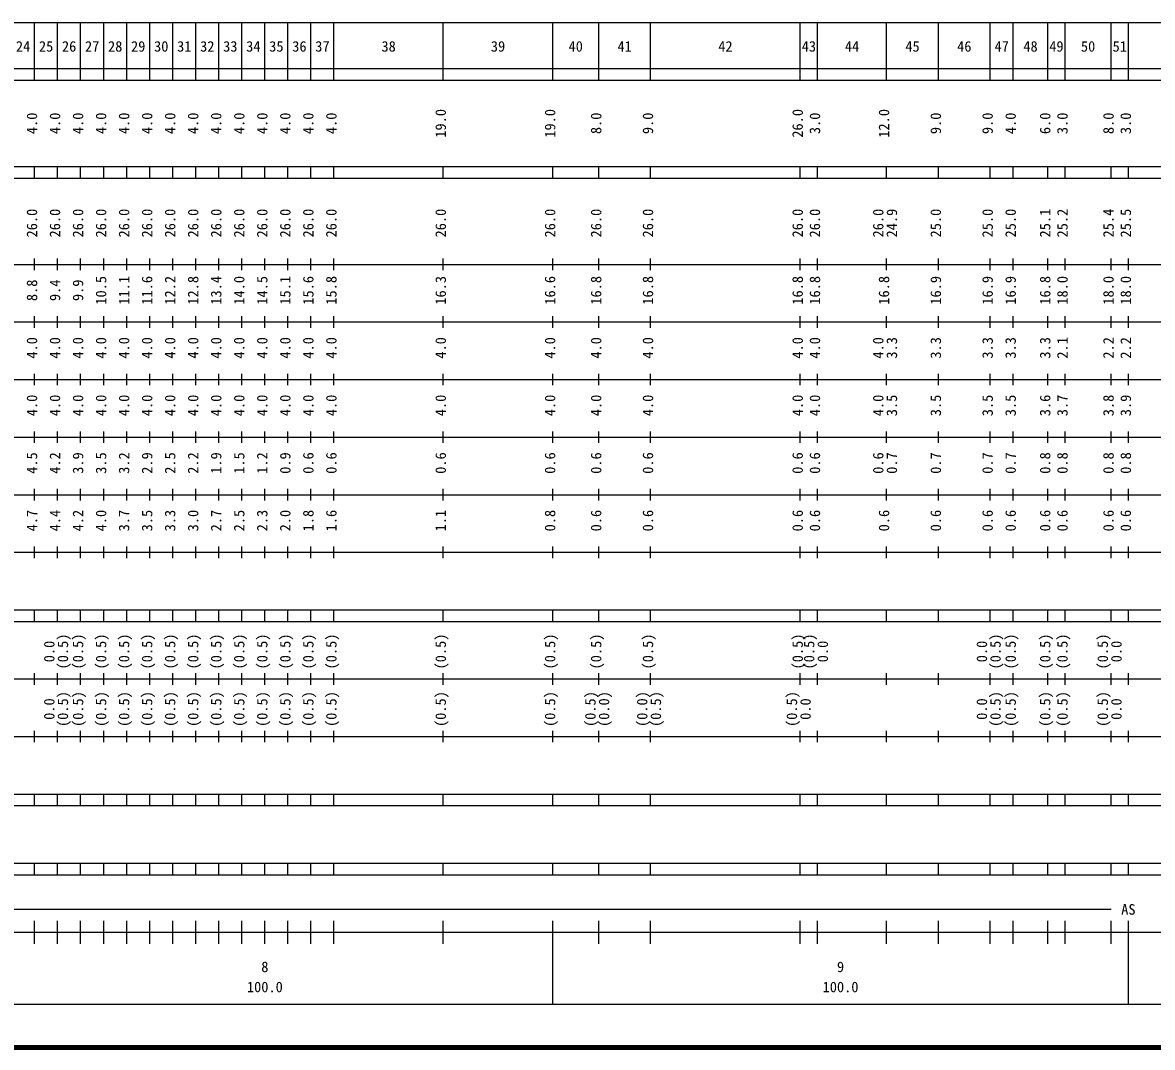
# Model space of a CAD drawing. Units: millimetres on the paper, enlarged 1000 times. Extents: x 40000 to 680000, y 20000 to 380000.
# Drawn here: x 375916 to 572173, y 20000 to 198000 of the extents above; entities that cross this region are included whole.
import ezdxf
from ezdxf.enums import TextEntityAlignment as Align

# ---------------------------------------------------------------- set-up
doc = ezdxf.new("R2010")
doc.units = ezdxf.units.MM
doc.header["$LTSCALE"] = 1000
doc.layers.add('M-TTL', color=2, linetype='Continuous', lineweight=140)
doc.layers.add('M-TTL-BAND', color=7, linetype='Continuous', lineweight=25)
doc.styles.add('ＭＳ ゴシック', font='')
doc.styles.get('ＭＳ ゴシック').set_extended_font_data('MS Gothic')

msp = doc.modelspace()

# ---------------------------------------------------------------- linework, layer by layer
at = {"layer": 'M-TTL'}
msp.add_line((40000, 20000), (680000, 20000), dxfattribs=at)
at = {"layer": 'M-TTL-BAND'}
for p, q in [((68000, 198000), (579000, 198000)), ((378000, 188000), (378000, 198000)), ((382000, 188000), (382000, 198000)), ((386000, 188000), (386000, 198000)), ((390000, 188000), (390000, 198000)), ((394000, 188000), (394000, 198000)), ((398000, 188000), (398000, 198000)), ((402000, 188000), (402000, 198000)), ((406000, 188000), (406000, 198000)), ((410000, 188000), (410000, 198000)), ((414000, 188000), (414000, 198000)), ((418000, 188000), (418000, 198000)), ((422000, 188000), (422000, 198000)), ((426000, 188000), (426000, 198000)), ((430000, 188000), (430000, 198000)), ((449000, 188000), (449000, 198000)), ((468000, 188000), (468000, 198000)), ((476000, 188000), (476000, 198000)), ((485000, 188000), (485000, 198000)), ((511000, 188000), (511000, 198000)), ((514000, 188000), (514000, 198000)), ((526000, 188000), (526000, 198000)), ((535000, 188000), (535000, 198000)), ((544000, 188000), (544000, 198000)), ((548000, 188000), (548000, 198000)), ((554000, 188000), (554000, 198000)), ((557000, 188000), (557000, 198000)), ((565000, 188000), (565000, 198000)), ((568000, 188000), (568000, 198000)), ((40000, 190000), (579000, 190000)), ((40000, 188000), (579000, 188000)), ((40000, 173000), (579000, 173000)), ((378000, 171000), (378000, 173000)), ((382000, 171000), (382000, 173000)), ((386000, 171000), (386000, 173000)), ((390000, 171000), (390000, 173000)), ((394000, 171000), (394000, 173000)), ((398000, 171000), (398000, 173000)), ((402000, 171000), (402000, 173000)), ((406000, 171000), (406000, 173000)), ((410000, 171000), (410000, 173000)), ((414000, 171000), (414000, 173000)), ((418000, 171000), (418000, 173000)), ((422000, 171000), (422000, 173000)), ((426000, 171000), (426000, 173000)), ((430000, 171000), (430000, 173000)), ((449000, 171000), (449000, 173000)), ((468000, 171000), (468000, 173000)), ((476000, 171000), (476000, 173000)), ((485000, 171000), (485000, 173000)), ((511000, 171000), (511000, 173000)), ((514000, 171000), (514000, 173000)), ((526000, 171000), (526000, 173000)), ((535000, 171000), (535000, 173000)), ((544000, 171000), (544000, 173000)), ((548000, 171000), (548000, 173000)), ((554000, 171000), (554000, 173000)), ((557000, 171000), (557000, 173000)), ((565000, 171000), (565000, 173000)), ((568000, 171000), (568000, 173000)), ((40000, 171000), (579000, 171000)), ((40000, 156000), (579000, 156000)), ((378000, 155000), (378000, 157000)), ((382000, 155000), (382000, 157000)), ((386000, 155000), (386000, 157000)), ((390000, 155000), (390000, 157000)), ((394000, 155000), (394000, 157000)), ((398000, 155000), (398000, 157000)), ((402000, 155000), (402000, 157000)), ((406000, 155000), (406000, 157000)), ((410000, 155000), (410000, 157000)), ((414000, 155000), (414000, 157000)), ((418000, 155000), (418000, 157000)), ((422000, 155000), (422000, 157000)), ((426000, 155000), (426000, 157000)), ((430000, 155000), (430000, 157000)), ((449000, 155000), (449000, 157000)), ((468000, 155000), (468000, 157000)), ((476000, 155000), (476000, 157000)), ((485000, 155000), (485000, 157000)), ((511000, 155000), (511000, 157000)), ((514000, 155000), (514000, 157000)), ((526000, 155000), (526000, 157000)), ((535000, 155000), (535000, 157000)), ((544000, 155000), (544000, 157000)), ((548000, 155000), (548000, 157000)), ((554000, 155000), (554000, 157000)), ((557000, 155000), (557000, 157000)), ((565000, 155000), (565000, 157000)), ((568000, 155000), (568000, 157000)), ((46000, 146000), (579000, 146000)), ((378000, 145000), (378000, 147000)), ((382000, 145000), (382000, 147000)), ((386000, 145000), (386000, 147000)), ((390000, 145000), (390000, 147000)), ((394000, 145000), (394000, 147000)), ((398000, 145000), (398000, 147000)), ((402000, 145000), (402000, 147000)), ((406000, 145000), (406000, 147000)), ((410000, 145000), (410000, 147000)), ((414000, 145000), (414000, 147000)), ((418000, 145000), (418000, 147000)), ((422000, 145000), (422000, 147000)), ((426000, 145000), (426000, 147000)), ((430000, 145000), (430000, 147000)), ((449000, 145000), (449000, 147000)), ((468000, 145000), (468000, 147000)), ((476000, 145000), (476000, 147000)), ((485000, 145000), (485000, 147000)), ((511000, 145000), (511000, 147000)), ((514000, 145000), (514000, 147000)), ((526000, 145000), (526000, 147000)), ((535000, 145000), (535000, 147000)), ((544000, 145000), (544000, 147000)), ((548000, 145000), (548000, 147000)), ((554000, 145000), (554000, 147000)), ((557000, 145000), (557000, 147000)), ((565000, 145000), (565000, 147000)), ((568000, 145000), (568000, 147000)), ((52000, 136000), (579000, 136000)), ((378000, 135000), (378000, 137000)), ((382000, 135000), (382000, 137000)), ((386000, 135000), (386000, 137000)), ((390000, 135000), (390000, 137000)), ((394000, 135000), (394000, 137000)), ((398000, 135000), (398000, 137000)), ((402000, 135000), (402000, 137000)), ((406000, 135000), (406000, 137000)), ((410000, 135000), (410000, 137000)), ((414000, 135000), (414000, 137000)), ((418000, 135000), (418000, 137000)), ((422000, 135000), (422000, 137000)), ((426000, 135000), (426000, 137000)), ((430000, 135000), (430000, 137000)), ((449000, 135000), (449000, 137000)), ((468000, 135000), (468000, 137000)), ((476000, 135000), (476000, 137000)), ((485000, 135000), (485000, 137000)), ((511000, 135000), (511000, 137000)), ((514000, 135000), (514000, 137000)), ((526000, 135000), (526000, 137000)), ((535000, 135000), (535000, 137000)), ((544000, 135000), (544000, 137000)), ((548000, 135000), (548000, 137000)), ((554000, 135000), (554000, 137000)), ((557000, 135000), (557000, 137000)), ((565000, 135000), (565000, 137000)), ((568000, 135000), (568000, 137000)), ((46000, 126000), (579000, 126000)), ((378000, 125000), (378000, 127000)), ((382000, 125000), (382000, 127000)), ((386000, 125000), (386000, 127000)), ((390000, 125000), (390000, 127000)), ((394000, 125000), (394000, 127000)), ((398000, 125000), (398000, 127000)), ((402000, 125000), (402000, 127000)), ((406000, 125000), (406000, 127000)), ((410000, 125000), (410000, 127000)), ((414000, 125000), (414000, 127000)), ((418000, 125000), (418000, 127000)), ((422000, 125000), (422000, 127000)), ((426000, 125000), (426000, 127000)), ((430000, 125000), (430000, 127000)), ((449000, 125000), (449000, 127000)), ((468000, 125000), (468000, 127000)), ((476000, 125000), (476000, 127000)), ((485000, 125000), (485000, 127000)), ((511000, 125000), (511000, 127000)), ((514000, 125000), (514000, 127000)), ((526000, 125000), (526000, 127000)), ((535000, 125000), (535000, 127000)), ((544000, 125000), (544000, 127000)), ((548000, 125000), (548000, 127000)), ((554000, 125000), (554000, 127000)), ((557000, 125000), (557000, 127000)), ((565000, 125000), (565000, 127000)), ((568000, 125000), (568000, 127000)), ((52000, 116000), (579000, 116000)), ((378000, 115000), (378000, 117000)), ((382000, 115000), (382000, 117000)), ((386000, 115000), (386000, 117000)), ((390000, 115000), (390000, 117000)), ((394000, 115000), (394000, 117000)), ((398000, 115000), (398000, 117000)), ((402000, 115000), (402000, 117000)), ((406000, 115000), (406000, 117000)), ((410000, 115000), (410000, 117000)), ((414000, 115000), (414000, 117000)), ((418000, 115000), (418000, 117000)), ((422000, 115000), (422000, 117000)), ((426000, 115000), (426000, 117000)), ((430000, 115000), (430000, 117000)), ((449000, 115000), (449000, 117000)), ((468000, 115000), (468000, 117000)), ((476000, 115000), (476000, 117000)), ((485000, 115000), (485000, 117000)), ((511000, 115000), (511000, 117000)), ((514000, 115000), (514000, 117000)), ((526000, 115000), (526000, 117000)), ((535000, 115000), (535000, 117000)), ((544000, 115000), (544000, 117000)), ((548000, 115000), (548000, 117000)), ((554000, 115000), (554000, 117000)), ((557000, 115000), (557000, 117000)), ((565000, 115000), (565000, 117000)), ((568000, 115000), (568000, 117000)), ((46000, 106000), (579000, 106000)), ((378000, 105000), (378000, 107000)), ((382000, 105000), (382000, 107000)), ((386000, 105000), (386000, 107000)), ((390000, 105000), (390000, 107000)), ((394000, 105000), (394000, 107000)), ((398000, 105000), (398000, 107000)), ((402000, 105000), (402000, 107000)), ((406000, 105000), (406000, 107000)), ((410000, 105000), (410000, 107000)), ((414000, 105000), (414000, 107000)), ((418000, 105000), (418000, 107000)), ((422000, 105000), (422000, 107000)), ((426000, 105000), (426000, 107000)), ((430000, 105000), (430000, 107000)), ((449000, 105000), (449000, 107000)), ((468000, 105000), (468000, 107000)), ((476000, 105000), (476000, 107000)), ((485000, 105000), (485000, 107000)), ((511000, 105000), (511000, 107000)), ((514000, 105000), (514000, 107000)), ((526000, 105000), (526000, 107000)), ((535000, 105000), (535000, 107000)), ((544000, 105000), (544000, 107000)), ((548000, 105000), (548000, 107000)), ((554000, 105000), (554000, 107000)), ((557000, 105000), (557000, 107000)), ((565000, 105000), (565000, 107000)), ((568000, 105000), (568000, 107000)), ((40000, 96000), (579000, 96000)), ((378000, 94000), (378000, 96000)), ((382000, 94000), (382000, 96000)), ((386000, 94000), (386000, 96000)), ((390000, 94000), (390000, 96000)), ((394000, 94000), (394000, 96000)), ((398000, 94000), (398000, 96000)), ((402000, 94000), (402000, 96000)), ((406000, 94000), (406000, 96000)), ((410000, 94000), (410000, 96000)), ((414000, 94000), (414000, 96000)), ((418000, 94000), (418000, 96000)), ((422000, 94000), (422000, 96000)), ((426000, 94000), (426000, 96000)), ((430000, 94000), (430000, 96000)), ((449000, 94000), (449000, 96000)), ((468000, 94000), (468000, 96000)), ((476000, 94000), (476000, 96000)), ((485000, 94000), (485000, 96000)), ((511000, 94000), (511000, 96000)), ((514000, 94000), (514000, 96000)), ((526000, 94000), (526000, 96000)), ((535000, 94000), (535000, 96000)), ((544000, 94000), (544000, 96000)), ((548000, 94000), (548000, 96000)), ((554000, 94000), (554000, 96000)), ((557000, 94000), (557000, 96000)), ((565000, 94000), (565000, 96000)), ((568000, 94000), (568000, 96000)), ((40000, 94000), (579000, 94000)), ((378000, 83000), (378000, 85000)), ((382000, 83000), (382000, 85000)), ((386000, 83000), (386000, 85000)), ((390000, 83000), (390000, 85000)), ((394000, 83000), (394000, 85000)), ((398000, 83000), (398000, 85000)), ((402000, 83000), (402000, 85000)), ((406000, 83000), (406000, 85000)), ((410000, 83000), (410000, 85000)), ((414000, 83000), (414000, 85000)), ((418000, 83000), (418000, 85000)), ((422000, 83000), (422000, 85000)), ((426000, 83000), (426000, 85000)), ((430000, 83000), (430000, 85000)), ((449000, 83000), (449000, 85000)), ((468000, 83000), (468000, 85000)), ((476000, 83000), (476000, 85000)), ((485000, 83000), (485000, 85000)), ((511000, 83000), (511000, 85000)), ((514000, 83000), (514000, 85000)), ((526000, 83000), (526000, 85000)), ((535000, 83000), (535000, 85000)), ((544000, 83000), (544000, 85000)), ((548000, 83000), (548000, 85000)), ((554000, 83000), (554000, 85000)), ((557000, 83000), (557000, 85000)), ((565000, 83000), (565000, 85000)), ((568000, 83000), (568000, 85000)), ((49000, 84000), (579000, 84000)), ((378000, 73000), (378000, 75000)), ((382000, 73000), (382000, 75000)), ((386000, 73000), (386000, 75000)), ((390000, 73000), (390000, 75000)), ((394000, 73000), (394000, 75000)), ((398000, 73000), (398000, 75000)), ((402000, 73000), (402000, 75000)), ((406000, 73000), (406000, 75000)), ((410000, 73000), (410000, 75000)), ((414000, 73000), (414000, 75000)), ((418000, 73000), (418000, 75000)), ((422000, 73000), (422000, 75000)), ((426000, 73000), (426000, 75000)), ((430000, 73000), (430000, 75000)), ((449000, 73000), (449000, 75000)), ((468000, 73000), (468000, 75000)), ((476000, 73000), (476000, 75000)), ((485000, 73000), (485000, 75000)), ((511000, 73000), (511000, 75000)), ((514000, 73000), (514000, 75000)), ((526000, 73000), (526000, 75000)), ((535000, 73000), (535000, 75000)), ((544000, 73000), (544000, 75000)), ((548000, 73000), (548000, 75000)), ((554000, 73000), (554000, 75000)), ((557000, 73000), (557000, 75000)), ((565000, 73000), (565000, 75000)), ((568000, 73000), (568000, 75000)), ((40000, 74000), (579000, 74000)), ((40000, 64000), (579000, 64000)), ((378000, 62000), (378000, 64000)), ((382000, 62000), (382000, 64000)), ((386000, 62000), (386000, 64000)), ((390000, 62000), (390000, 64000)), ((394000, 62000), (394000, 64000)), ((398000, 62000), (398000, 64000)), ((402000, 62000), (402000, 64000)), ((406000, 62000), (406000, 64000)), ((410000, 62000), (410000, 64000)), ((414000, 62000), (414000, 64000)), ((418000, 62000), (418000, 64000)), ((422000, 62000), (422000, 64000)), ((426000, 62000), (426000, 64000)), ((430000, 62000), (430000, 64000)), ((449000, 62000), (449000, 64000)), ((468000, 62000), (468000, 64000)), ((476000, 62000), (476000, 64000)), ((485000, 62000), (485000, 64000)), ((511000, 62000), (511000, 64000)), ((514000, 62000), (514000, 64000)), ((526000, 62000), (526000, 64000)), ((535000, 62000), (535000, 64000)), ((544000, 62000), (544000, 64000)), ((548000, 62000), (548000, 64000)), ((554000, 62000), (554000, 64000)), ((557000, 62000), (557000, 64000)), ((565000, 62000), (565000, 64000)), ((568000, 62000), (568000, 64000)), ((40000, 62000), (579000, 62000)), ((40000, 52000), (579000, 52000)), ((378000, 50000), (378000, 52000)), ((382000, 50000), (382000, 52000)), ((386000, 50000), (386000, 52000)), ((390000, 50000), (390000, 52000)), ((394000, 50000), (394000, 52000)), ((398000, 50000), (398000, 52000)), ((402000, 50000), (402000, 52000)), ((406000, 50000), (406000, 52000)), ((410000, 50000), (410000, 52000)), ((414000, 50000), (414000, 52000)), ((418000, 50000), (418000, 52000)), ((422000, 50000), (422000, 52000)), ((426000, 50000), (426000, 52000)), ((430000, 50000), (430000, 52000)), ((449000, 50000), (449000, 52000)), ((468000, 50000), (468000, 52000)), ((476000, 50000), (476000, 52000)), ((485000, 50000), (485000, 52000)), ((511000, 50000), (511000, 52000)), ((514000, 50000), (514000, 52000)), ((526000, 50000), (526000, 52000)), ((535000, 50000), (535000, 52000)), ((544000, 50000), (544000, 52000)), ((548000, 50000), (548000, 52000)), ((554000, 50000), (554000, 52000)), ((557000, 50000), (557000, 52000)), ((565000, 50000), (565000, 52000)), ((568000, 50000), (568000, 52000)), ((40000, 50000), (579000, 50000)), ((71000, 44000), (565000, 44000)), ((378000, 38000), (378000, 42000)), ((382000, 38000), (382000, 42000)), ((386000, 38000), (386000, 42000)), ((390000, 38000), (390000, 42000)), ((394000, 38000), (394000, 42000)), ((398000, 38000), (398000, 42000)), ((402000, 38000), (402000, 42000)), ((406000, 38000), (406000, 42000)), ((410000, 38000), (410000, 42000)), ((414000, 38000), (414000, 42000)), ((418000, 38000), (418000, 42000)), ((422000, 38000), (422000, 42000)), ((426000, 38000), (426000, 42000)), ((430000, 38000), (430000, 42000)), ((449000, 38000), (449000, 42000)), ((468000, 27500), (468000, 42000)), ((476000, 38000), (476000, 42000)), ((485000, 38000), (485000, 42000)), ((511000, 38000), (511000, 42000)), ((514000, 38000), (514000, 42000)), ((526000, 38000), (526000, 42000)), ((535000, 38000), (535000, 42000)), ((544000, 38000), (544000, 42000)), ((548000, 38000), (548000, 42000)), ((554000, 38000), (554000, 42000)), ((557000, 38000), (557000, 42000)), ((565000, 38000), (565000, 42000)), ((568000, 27500), (568000, 42000)), ((40000, 40000), (579000, 40000)), ((68000, 27500), (579000, 27500))]:
    msp.add_line(p, q, dxfattribs=at)

# ---------------------------------------------------------------- texts
at = {"layer": 'M-TTL-BAND', "style": 'ＭＳ ゴシック'}
for s, p in [('24', (376000, 192405)), ('25', (380000, 192405)), ('26', (384000, 192405)), ('27', (388000, 192405)), ('28', (392000, 192405)), ('29', (396000, 192405)), ('30', (400000, 192405)), ('31', (404000, 192405)), ('32', (408000, 192405)), ('33', (412000, 192405)), ('34', (416000, 192405)), ('35', (420000, 192405)), ('36', (424000, 192405)), ('37', (428000, 192405)), ('38', (439500, 192405)), ('39', (458500, 192405)), ('40', (472000, 192405)), ('41', (480500, 192405)), ('42', (498000, 192405)), ('43', (512500, 192405)), ('44', (520000, 192405)), ('45', (530500, 192405)), ('46', (539500, 192405)), ('47', (546000, 192405)), ('48', (551000, 192405)), ('49', (555500, 192405)), ('50', (561000, 192405)), ('51', (566500, 192405)), ('AS', (568000, 42500)), ('8', (418000, 32523)), ('9', (518000, 32523)), ('100.0', (418000, 29033)), ('100.0', (518000, 29033))]:
    msp.add_text(s, height=1833, dxfattribs=at).set_placement(p, align=Align.BOTTOM_CENTER)
for s, p in [('19.0', (450000, 180500)), ('19.0', (469000, 180500)), ('26.0', (512000, 180500)), ('12.0', (527000, 180500)), ('4.0', (379000, 180500)), ('4.0', (383000, 180500)), ('4.0', (387000, 180500)), ('4.0', (391000, 180500)), ('4.0', (395000, 180500)), ('4.0', (399000, 180500)), ('4.0', (403000, 180500)), ('4.0', (407000, 180500)), ('4.0', (411000, 180500)), ('4.0', (415000, 180500)), ('4.0', (419000, 180500)), ('4.0', (423000, 180500)), ('4.0', (427000, 180500)), ('4.0', (431000, 180500)), ('8.0', (477000, 180500)), ('9.0', (486000, 180500)), ('3.0', (515000, 180500)), ('9.0', (536000, 180500)), ('9.0', (545000, 180500)), ('4.0', (549000, 180500)), ('6.0', (555000, 180500)), ('3.0', (558000, 180500)), ('8.0', (566000, 180500)), ('3.0', (569000, 180500)), ('26.0', (379000, 163174)), ('26.0', (383000, 163174)), ('26.0', (387000, 163174)), ('26.0', (391000, 163174)), ('26.0', (395000, 163174)), ('26.0', (399000, 163174)), ('26.0', (403000, 163174)), ('26.0', (407000, 163174)), ('26.0', (411000, 163174)), ('26.0', (415000, 163174)), ('26.0', (419000, 163174)), ('26.0', (423000, 163174)), ('26.0', (427000, 163174)), ('26.0', (431000, 163174)), ('26.0', (450000, 163174)), ('26.0', (469000, 163174)), ('26.0', (477000, 163174)), ('26.0', (486000, 163174)), ('26.0', (512000, 163174)), ('26.0', (515000, 163174)), ('26.0', (526000, 163174)), ('24.9', (528370, 163174)), ('25.0', (536000, 163174)), ('25.0', (545000, 163174)), ('25.0', (549000, 163174)), ('25.1', (555000, 163174)), ('25.2', (558000, 163174)), ('25.4', (566000, 163174)), ('25.5', (569000, 163174)), ('8.8', (379000, 151500)), ('9.4', (383000, 151500)), ('9.9', (387000, 151500)), ('10.5', (391000, 151500)), ('11.1', (395000, 151500)), ('11.6', (399000, 151500)), ('12.2', (403000, 151500)), ('12.8', (407000, 151500)), ('13.4', (411000, 151500)), ('14.0', (415000, 151500)), ('14.5', (419000, 151500)), ('15.1', (423000, 151500)), ('15.6', (427000, 151500)), ('15.8', (431000, 151500)), ('16.3', (450000, 151500)), ('16.6', (469000, 151500)), ('16.8', (477000, 151500)), ('16.8', (486000, 151500)), ('16.8', (512000, 151500)), ('16.8', (515000, 151500)), ('16.8', (527000, 151500)), ('16.9', (536000, 151500)), ('16.9', (545000, 151500)), ('16.9', (549000, 151500)), ('16.8', (555000, 151500)), ('18.0', (558000, 151500)), ('18.0', (566000, 151500)), ('18.0', (569000, 151500)), ('4.0', (379000, 141500)), ('4.0', (383000, 141500)), ('4.0', (387000, 141500)), ('4.0', (391000, 141500)), ('4.0', (395000, 141500)), ('4.0', (399000, 141500)), ('4.0', (403000, 141500)), ('4.0', (407000, 141500)), ('4.0', (411000, 141500)), ('4.0', (415000, 141500)), ('4.0', (419000, 141500)), ('4.0', (423000, 141500)), ('4.0', (427000, 141500)), ('4.0', (431000, 141500)), ('4.0', (450000, 141500)), ('4.0', (469000, 141500)), ('4.0', (477000, 141500)), ('4.0', (486000, 141500)), ('4.0', (512000, 141500)), ('4.0', (515000, 141500)), ('4.0', (526000, 141500)), ('3.3', (528370, 141500)), ('3.3', (536000, 141500)), ('3.3', (545000, 141500)), ('3.3', (549000, 141500)), ('3.3', (555000, 141500)), ('2.1', (558000, 141500)), ('2.2', (566000, 141500)), ('2.2', (569000, 141500)), ('4.0', (379000, 131500)), ('4.0', (383000, 131500)), ('4.0', (387000, 131500)), ('4.0', (391000, 131500)), ('4.0', (395000, 131500)), ('4.0', (399000, 131500)), ('4.0', (403000, 131500)), ('4.0', (407000, 131500)), ('4.0', (411000, 131500)), ('4.0', (415000, 131500)), ('4.0', (419000, 131500)), ('4.0', (423000, 131500)), ('4.0', (427000, 131500)), ('4.0', (431000, 131500)), ('4.0', (450000, 131500)), ('4.0', (469000, 131500)), ('4.0', (477000, 131500)), ('4.0', (486000, 131500)), ('4.0', (512000, 131500)), ('4.0', (515000, 131500)), ('4.0', (526000, 131500)), ('3.5', (528370, 131500)), ('3.5', (536000, 131500)), ('3.5', (545000, 131500)), ('3.5', (549000, 131500)), ('3.6', (555000, 131500)), ('3.7', (558000, 131500)), ('3.8', (566000, 131500)), ('3.9', (569000, 131500)), ('4.5', (379000, 121500)), ('4.2', (383000, 121500)), ('3.9', (387000, 121500)), ('3.5', (391000, 121500)), ('3.2', (395000, 121500)), ('2.9', (399000, 121500)), ('2.5', (403000, 121500)), ('2.2', (407000, 121500)), ('1.9', (411000, 121500)), ('1.5', (415000, 121500)), ('1.2', (419000, 121500)), ('0.9', (423000, 121500)), ('0.6', (427000, 121500)), ('0.6', (431000, 121500)), ('0.6', (450000, 121500)), ('0.6', (469000, 121500)), ('0.6', (477000, 121500)), ('0.6', (486000, 121500)), ('0.6', (512000, 121500)), ('0.6', (515000, 121500)), ('0.6', (526000, 121500)), ('0.7', (528370, 121500)), ('0.7', (536000, 121500)), ('0.7', (545000, 121500)), ('0.7', (549000, 121500)), ('0.8', (555000, 121500)), ('0.8', (558000, 121500)), ('0.8', (566000, 121500)), ('0.8', (569000, 121500)), ('4.7', (379000, 111500)), ('4.4', (383000, 111500)), ('4.2', (387000, 111500)), ('4.0', (391000, 111500)), ('3.7', (395000, 111500)), ('3.5', (399000, 111500)), ('3.3', (403000, 111500)), ('3.0', (407000, 111500)), ('2.7', (411000, 111500)), ('2.5', (415000, 111500)), ('2.3', (419000, 111500)), ('2.0', (423000, 111500)), ('1.8', (427000, 111500)), ('1.6', (431000, 111500)), ('1.1', (450000, 111500)), ('0.8', (469000, 111500)), ('0.6', (477000, 111500)), ('0.6', (486000, 111500)), ('0.6', (512000, 111500)), ('0.6', (515000, 111500)), ('0.6', (527000, 111500)), ('0.6', (536000, 111500)), ('0.6', (545000, 111500)), ('0.6', (549000, 111500)), ('0.6', (555000, 111500)), ('0.6', (558000, 111500)), ('0.6', (566000, 111500)), ('0.6', (569000, 111500)), ('0.0', (382000, 88764)), ('(0.5)', (384370, 88764)), ('(0.5)', (387000, 88764)), ('(0.5)', (391000, 88764)), ('(0.5)', (395000, 88764)), ('(0.5)', (399000, 88764)), ('(0.5)', (403000, 88764)), ('(0.5)', (407000, 88764)), ('(0.5)', (411000, 88764)), ('(0.5)', (415000, 88764)), ('(0.5)', (419000, 88764)), ('(0.5)', (423000, 88764)), ('(0.5)', (427000, 88764)), ('(0.5)', (431000, 88764)), ('(0.5)', (450000, 88764)), ('(0.5)', (469000, 88764)), ('(0.5)', (477000, 88764)), ('(0.5)', (486000, 88764)), ('(0.5)', (512000, 88764)), ('(0.5)', (514000, 88764)), ('0.0', (516370, 88764)), ('0.0', (544000, 88764)), ('(0.5)', (546370, 88764)), ('(0.5)', (549000, 88764)), ('(0.5)', (555000, 88764)), ('(0.5)', (558000, 88764)), ('(0.5)', (565000, 88764)), ('0.0', (567370, 88764)), ('0.0', (382000, 78764)), ('(0.5)', (384370, 78764)), ('(0.5)', (387000, 78764)), ('(0.5)', (391000, 78764)), ('(0.5)', (395000, 78764)), ('(0.5)', (399000, 78764)), ('(0.5)', (403000, 78764)), ('(0.5)', (407000, 78764)), ('(0.5)', (411000, 78764)), ('(0.5)', (415000, 78764)), ('(0.5)', (419000, 78764)), ('(0.5)', (423000, 78764)), ('(0.5)', (427000, 78764)), ('(0.5)', (431000, 78764)), ('(0.5)', (450000, 78764)), ('(0.5)', (469000, 78764)), ('(0.5)', (476000, 78764)), ('(0.0)', (478370, 78764)), ('(0.0)', (485000, 78764)), ('(0.5)', (487370, 78764)), ('(0.5)', (511000, 78764)), ('0.0', (513370, 78764)), ('0.0', (544000, 78764)), ('(0.5)', (546370, 78764)), ('(0.5)', (549000, 78764)), ('(0.5)', (555000, 78764)), ('(0.5)', (558000, 78764)), ('(0.5)', (565000, 78764)), ('0.0', (567370, 78764))]:
    msp.add_text(s, height=1833, rotation=90, dxfattribs=at).set_placement(p, align=Align.BOTTOM_CENTER)

doc.saveas('drawing.dxf')
